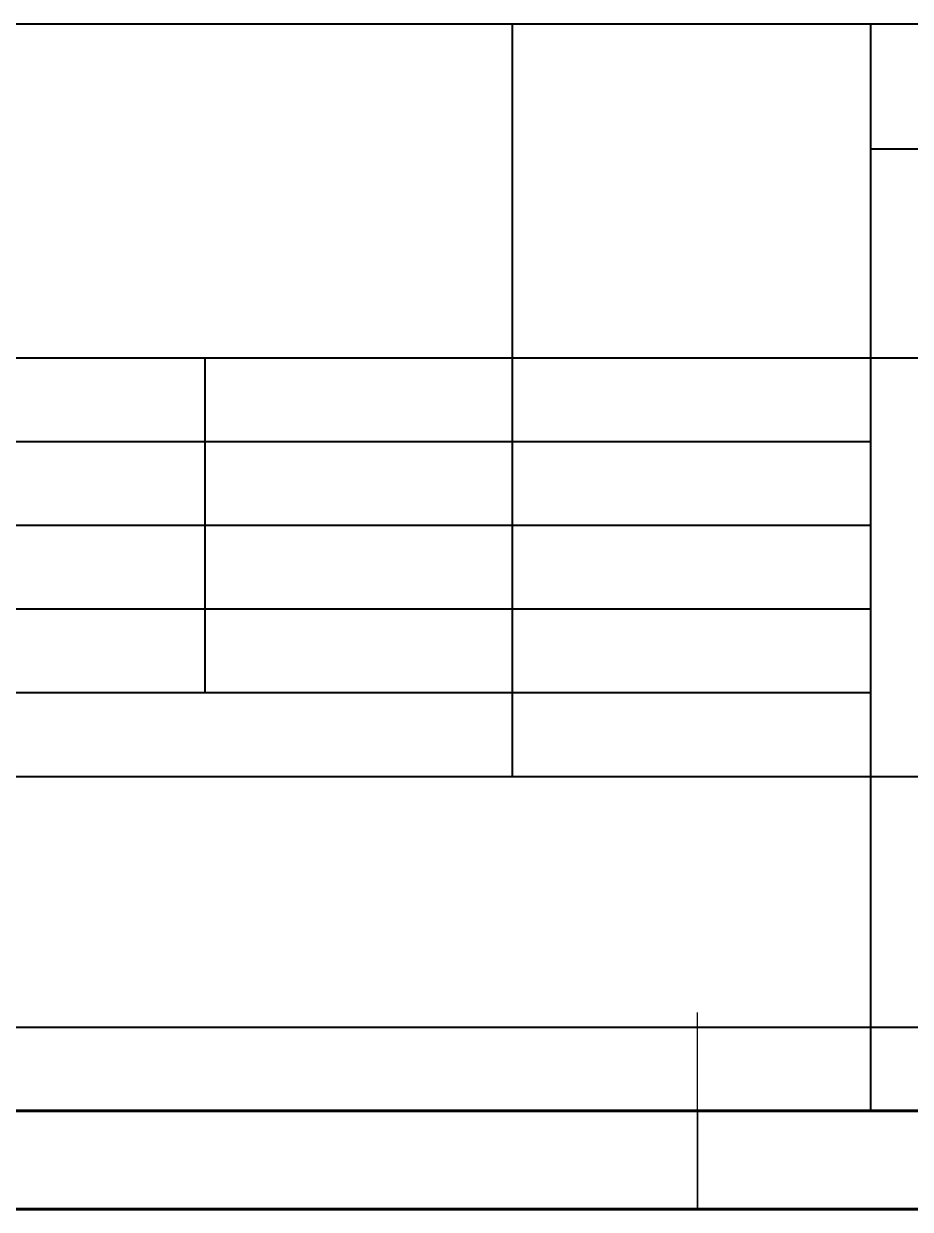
# Model space of a CAD drawing. Header units: millimetres. Extents: x 16 to 1025, y 5 to 1460.
# Drawn here: x 378.9 to 604.1, y 25 to 326.2 of the extents above; entities that cross this region are included whole.
import ezdxf

# ---------------------------------------------------------------- set-up
doc = ezdxf.new("R2010")
doc.units = ezdxf.units.MM

msp = doc.modelspace()

# ---------------------------------------------------------------- linework, layer by layer
at = {"color": 7, "linetype": 'Continuous', "lineweight": 40}
for p, q in [((100, 326.25), (1000, 326.25)), ((503, 326.25), (503, 135)), ((594, 326.25), (594, 50)), ((1000, 294.38), (594, 294.38)), ((1000, 241.25), (100, 241.25)), ((425, 156.25), (425, 241.25)), ((594, 220), (100, 220)), ((594, 198.75), (100, 198.75)), ((594, 177.5), (100, 177.5)), ((594, 156.25), (100, 156.25)), ((373, 135), (1000, 135)), ((100, 71.25), (1000, 71.25))]:
    msp.add_line(p, q, dxfattribs=at)
at = {"color": 7, "linetype": 'Continuous', "lineweight": 30}
for p, q in [((550, 25), (550, 75)), ((550, 50), (550, 25))]:
    msp.add_line(p, q, dxfattribs=at)
at = {"color": 7, "linetype": 'Continuous', "lineweight": 60}
for p, q in [((1000, 50), (100, 50)), ((1025, 25), (75, 25))]:
    msp.add_line(p, q, dxfattribs=at)

doc.saveas('drawing.dxf')
